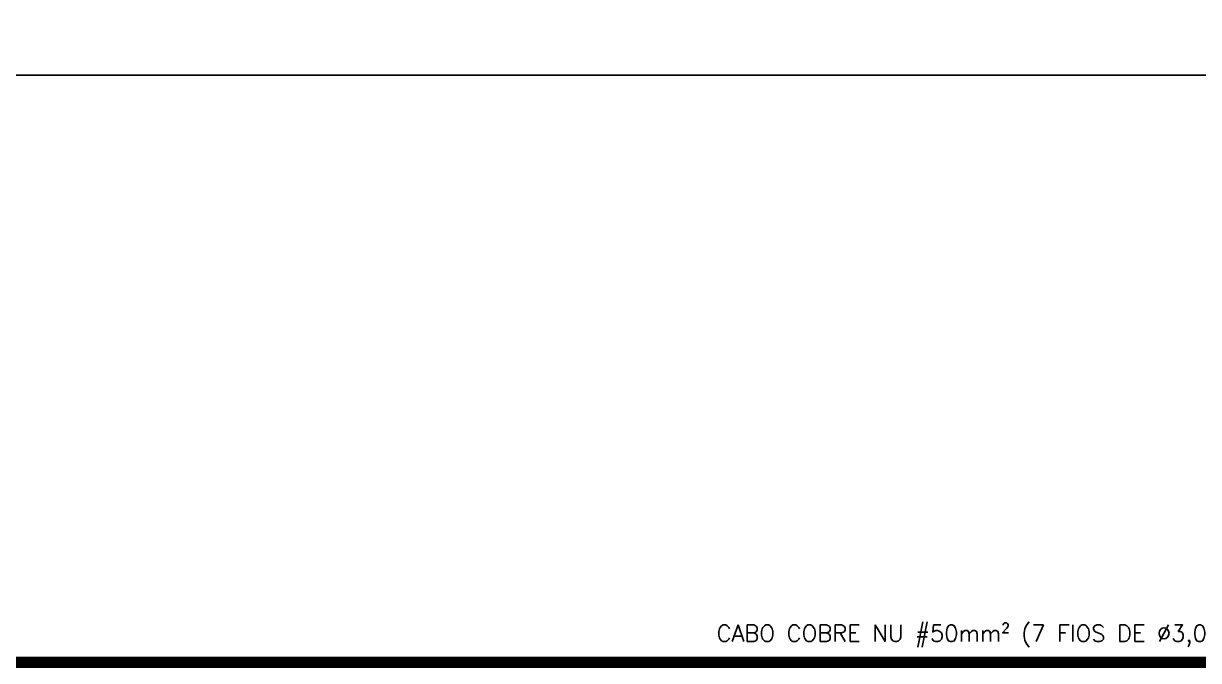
# Model space of a CAD drawing. Header units: millimetres. Extents: x -107267 to 109426, y -98906 to 83910.
# Drawn here: x -17498 to -10440, y 1152 to 4976 of the extents above; entities that cross this region are included whole.
import ezdxf

# ---------------------------------------------------------------- set-up
doc = ezdxf.new("R2010")
doc.units = ezdxf.units.MM
doc.linetypes.add('ACAD_ISO12W100', pattern=[21, 12, -3, 0, -3, 0, -3])
doc.layers.add('00_m3g_spda_ater_cabo50', color=1, linetype='Continuous', lineweight=9)
doc.layers.add('0_tag_texto_preto', color=7, linetype='Continuous', lineweight=9)
doc.layers.add('Top (Plan) View-MISC', color=7, linetype='Continuous')
doc.styles.add('ROMANS', font='romans.shx')

# ---------------------------------------------------------------- blocks, each defined once
blk = doc.blocks.new('*U354')
at = {"layer": 'Top (Plan) View-MISC', "color": 0, "linetype": 'ByBlock', "lineweight": -2}
blk.add_line((-24352.8, 4664.7), (26316.1, 4664.7), dxfattribs=at)

msp = doc.modelspace()

# ---------------------------------------------------------------- linework, layer by layer
at = {"layer": '00_m3g_spda_ater_cabo50', "linetype": 'ACAD_ISO12W100', "lineweight": -2, "const_width": 75}
msp.add_lwpolyline([(-22409.7, 1138.1), (-22409.7, -11569.8), (-14407.5, -11569.8), (-14407.5, -16061.9), (24648.9, -16061.9), (24648.9, 1138.1), (-2214.8, 1138.1), (-2214.8, 4938.1), (-7364.8, 4938.1), (-7364.8, 1138.1)], close=True, dxfattribs=at)

# ---------------------------------------------------------------- block references
at = {"layer": 'Top (Plan) View-MISC'}
msp.add_blockref('*U354', (0, 0), dxfattribs=at)

# ---------------------------------------------------------------- texts
at = {"layer": '0_tag_texto_preto', "color": 1, "insert": (-11703.9, 1364.8), "char_height": 100, "width": 4022.282, "attachment_point": 2, "style": 'ROMANS'}
msp.add_mtext('\\pxqc;CABO COBRE NU #50mm² (7 FIOS DE Ø3,0mm)\\P{\\C256;\\PDETALHE "E"}', dxfattribs=at)

doc.saveas('drawing.dxf')
